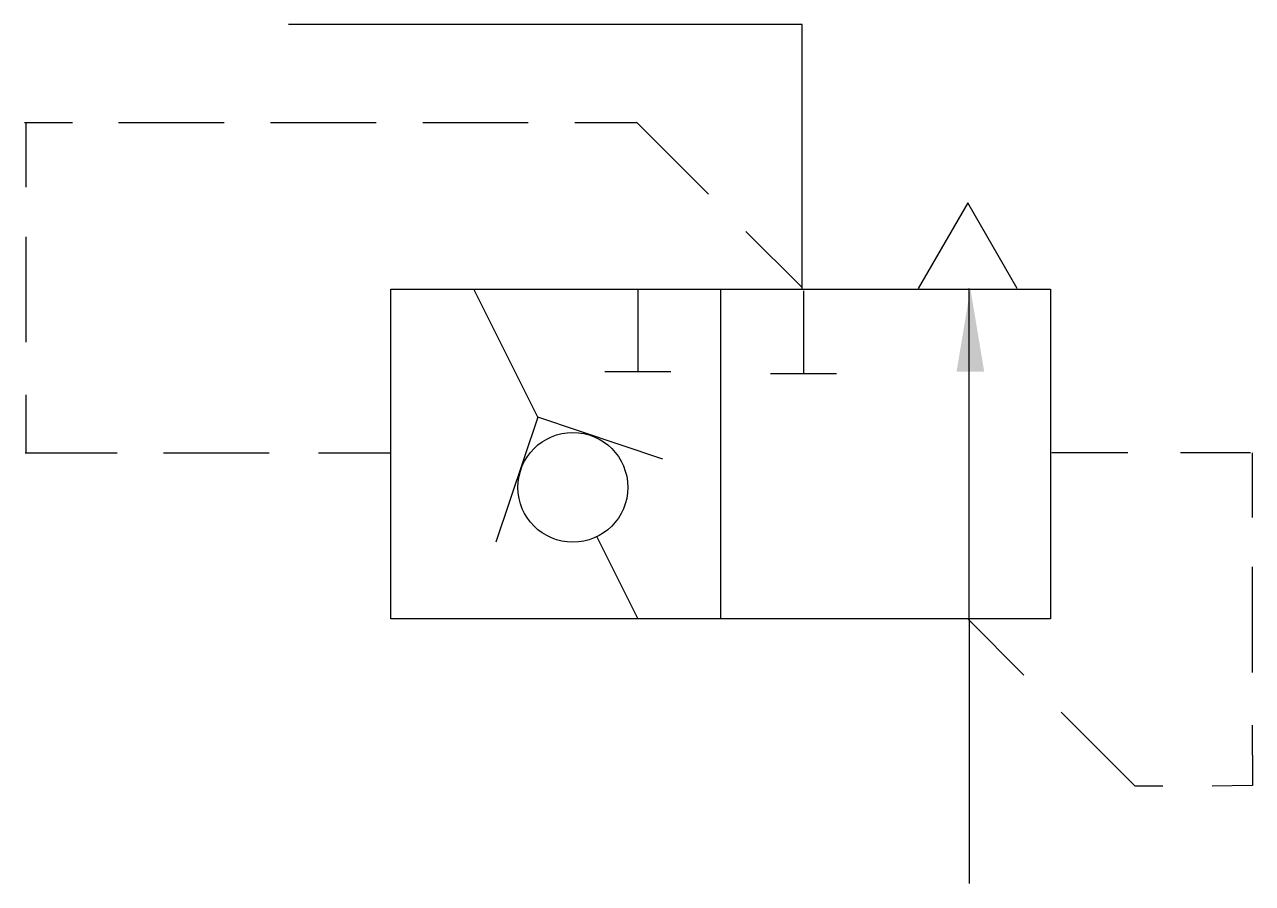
# Model space of a CAD drawing. Extents: x 236.2 to 273.5, y 760.7 to 786.8.
import ezdxf

# ---------------------------------------------------------------- set-up
doc = ezdxf.new("R2010")
doc.units = 0
doc.header["$LTSCALE"] = 5
doc.layers.add('11', color=1, linetype='CONTINUOUS')
doc.layers.add('12', color=2, linetype='CONTINUOUS')

msp = doc.modelspace()

# ---------------------------------------------------------------- linework, layer by layer
at = {"layer": '11', "color": 0}
for p, q in [((259.799, 786.776), (244.221, 786.776)), ((259.799, 778.758), (259.799, 786.776)), ((264.82, 781.372), (263.32, 778.774)), ((266.32, 778.774), (264.82, 781.372)), ((247.325, 768.753), (247.325, 778.753)), ((247.325, 778.753), (267.325, 778.753)), ((251.778, 774.869), (249.842, 778.753)), ((254.822, 776.246), (254.822, 778.761)), ((257.328, 768.79), (257.328, 778.753)), ((259.843, 776.189), (259.843, 778.705)), ((264.86, 768.753), (264.86, 778.769)), ((267.325, 778.753), (267.325, 768.753)), ((255.817, 776.246), (253.817, 776.246)), ((260.839, 776.189), (258.839, 776.189)), ((251.777, 774.872), (250.507, 771.079)), ((255.57, 773.602), (251.777, 774.872)), ((253.571, 771.244), (254.813, 768.753)), ((257.325, 768.753), (247.325, 768.753)), ((267.325, 768.753), (257.325, 768.753)), ((264.866, 768.731), (264.866, 760.731))]:
    msp.add_line(p, q, dxfattribs=at)
msp.add_circle((252.844, 772.742), 1.665, dxfattribs=at)
at = {"layer": '12', "color": 0}
for p, q in [((237.664, 783.8), (236.215, 783.8)), ((236.251, 783.8), (236.251, 781.841)), ((242.266, 783.8), (239.066, 783.8)), ((246.878, 783.8), (243.678, 783.8)), ((244.844, 783.8), (243.763, 783.8)), ((251.491, 783.8), (248.291, 783.8)), ((254.795, 783.8), (252.904, 783.8)), ((256.958, 781.637), (254.776, 783.819)), ((259.784, 778.81), (258.089, 780.505)), ((236.251, 780.344), (236.251, 777.144)), ((236.251, 775.544), (236.251, 773.774)), ((267.37, 773.804), (269.673, 773.804)), ((271.273, 773.804), (273.397, 773.804)), ((239.028, 773.774), (236.235, 773.774)), ((243.63, 773.774), (240.43, 773.774)), ((247.325, 773.774), (245.127, 773.774)), ((273.449, 773.784), (273.449, 771.825)), ((273.449, 770.328), (273.449, 767.128)), ((264.829, 768.746), (266.524, 767.051)), ((267.655, 765.92), (269.892, 763.683)), ((273.449, 765.528), (273.453, 763.697)), ((270.733, 763.683), (269.892, 763.683)), ((273.453, 763.697), (272.23, 763.683))]:
    msp.add_line(p, q, dxfattribs=at)
msp.add_solid([(265.319, 776.249), (264.479, 776.249), (264.899, 778.769)], dxfattribs=at)

doc.saveas('drawing.dxf')
